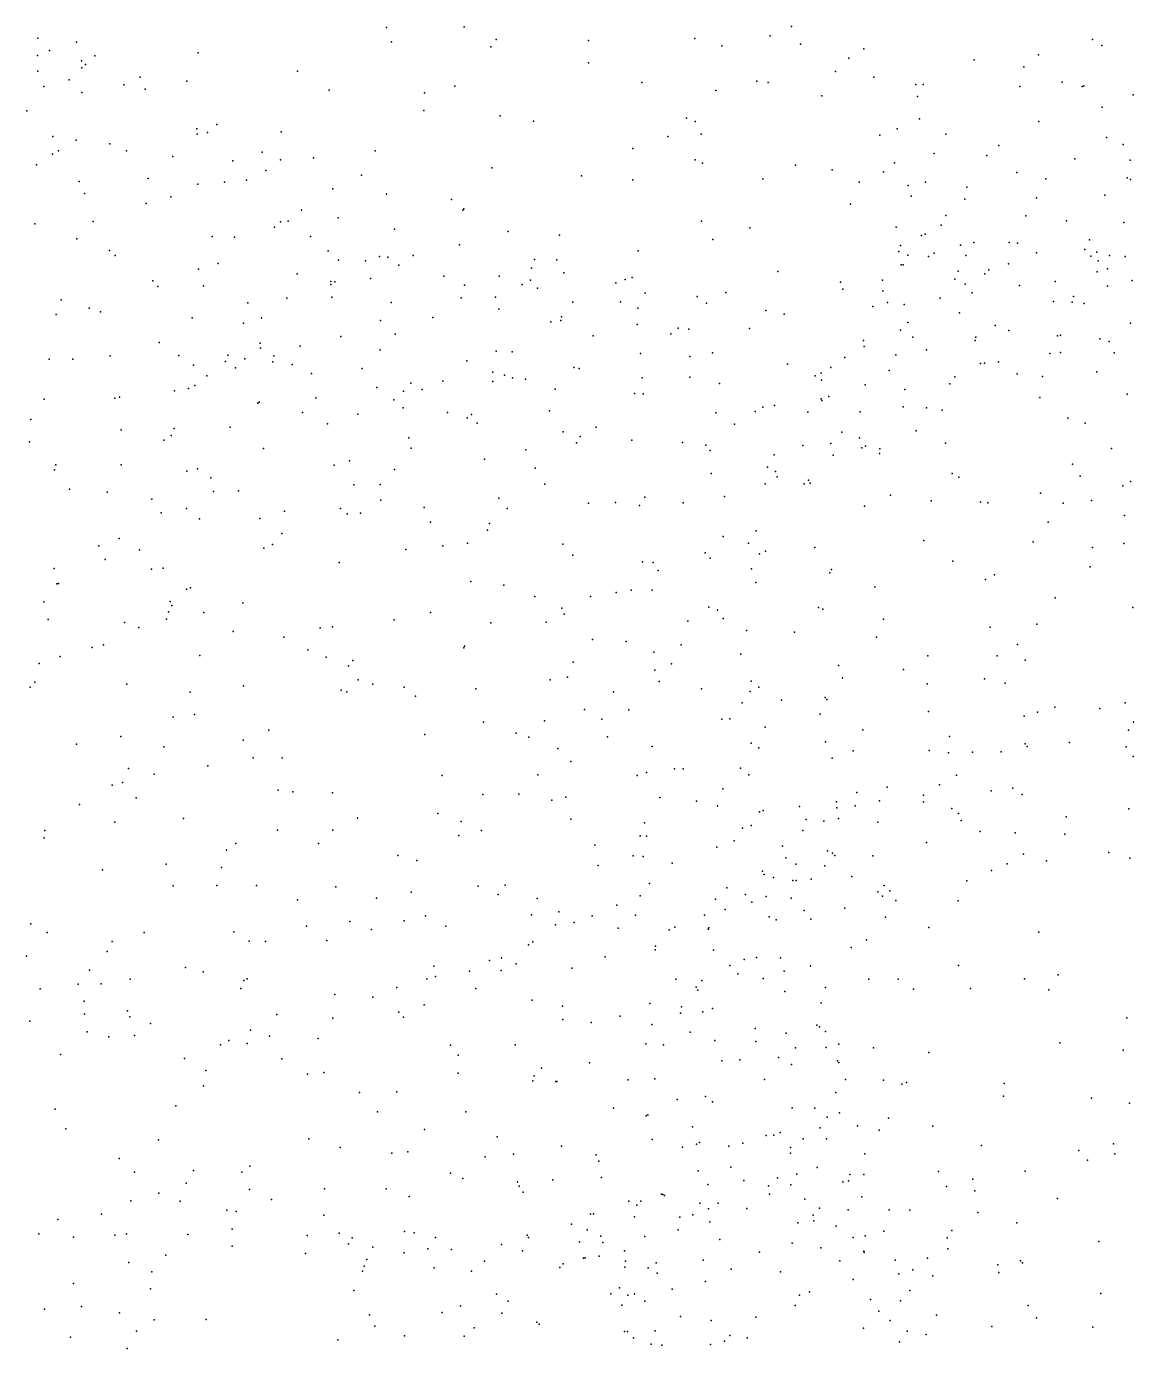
# Model space of a CAD drawing. Header units: metres. Extents: x -23.9 to 23.9, y -28.5 to 28.5.
# Drawn here: x 7.473 to 8.962, y 1.794 to 3.572 of the extents above; entities that cross this region are included whole.
import ezdxf

# ---------------------------------------------------------------- set-up
doc = ezdxf.new("R2010")
doc.units = ezdxf.units.M

msp = doc.modelspace()

# ---------------------------------------------------------------- linework, layer by layer
for p in [(7.9572, 3.5707, 22.8633), (8.0618, 3.5715, 21.0433), (8.4731, 3.5591, -0.2854), (8.5018, 3.5719, -7.8643), (7.4882, 3.5562, 19.6041), (7.5041, 3.5396, 19.6983), (7.5401, 3.5508, -21.3238), (7.9639, 3.551, -2.5128), (8.0976, 3.5444, 22.8426), (8.1046, 3.5545, 6.2126), (8.2289, 3.5532, 22.8357), (8.3718, 3.5557, 22.9326), (8.4084, 3.5458, 8.6477), (8.5139, 3.5482, 9.1936), (8.5994, 3.542, 6.1199), (8.9067, 3.5543, 21.6538), (8.9193, 3.5461, 11.2772), (7.4879, 3.5328, 22.6109), (7.5469, 3.5256, 19.4352), (7.5523, 3.5209, 22.2073), (7.5649, 3.5324, 19.5772), (7.7037, 3.5363, 21.1766), (8.2289, 3.5228, 21.0809), (8.5791, 3.5291, 21.1744), (8.7477, 3.5271, 23.1349), (8.8343, 3.5337, -18.0642), (7.4883, 3.5116, 19.32), (7.5473, 3.5161, 21.3467), (7.6259, 3.5039, 19.5157), (7.8375, 3.5117, 21.1135), (8.5609, 3.5111, -15.9667), (8.6128, 3.5039, 23.0796), (8.8143, 3.5176, 20.5959), (7.4962, 3.491, 21.4375), (7.5305, 3.5, -0.5198), (7.604, 3.4935, 19.7352), (7.6325, 3.4877, 19.4308), (7.6886, 3.4984, 22.7754), (7.8799, 3.4861, -18.9451), (8.049, 3.4917, 24.4071), (8.3007, 3.4966, 22.7969), (8.4, 3.4858, 22.8666), (8.4551, 3.4982, 22.9567), (8.4705, 3.4964, 21.2231), (8.6691, 3.4936, 21.4555), (8.6789, 3.4939, 16.1186), (8.8092, 3.4913, 21.6958), (8.8661, 3.4971, 21.8225), (8.8927, 3.4911, 21.9304), (8.8953, 3.4919, 20.5373), (7.5474, 3.4832, 19.8169), (8.0082, 3.4827, -22.8676), (8.5429, 3.4785, 23.0105), (8.6713, 3.4777, -21.9027), (8.9614, 3.4801, 22.0577), (7.4733, 3.4585, 19.2069), (8.0072, 3.459, 22.8121), (8.1101, 3.4516, 21.1044), (8.92, 3.4635, 23.0777), (7.7019, 3.4344, 21.2443), (7.7288, 3.4399, 22.8678), (8.1547, 3.4443, 22.8023), (8.3608, 3.4484, 22.7431), (8.3722, 3.4439, -18.1865), (8.6439, 3.434, 20.9707), (8.674, 3.4477, 23.0468), (8.8346, 3.4441, 3.7471), (7.5082, 3.4238, 22.8058), (7.5399, 3.4188, 14.421), (7.5849, 3.4142, 16.7849), (7.7024, 3.4269, 19.3881), (7.7165, 3.4291, 19.6907), (7.8154, 3.4302, 22.8781), (8.3357, 3.424, -0.8888), (8.3805, 3.427, 21.2081), (8.6206, 3.4256, 21.4747), (8.7094, 3.4272, 21.3888), (8.9257, 3.4225, 10.0085), (7.5078, 3.4001, 21.3219), (7.5161, 3.4044, 19.155), (7.6076, 3.4045, 19.2102), (7.6699, 3.3972, 19.8591), (7.79, 3.4029, 25.0373), (7.942, 3.4044, 21.1497), (8.2883, 3.4078, 22.69), (8.6938, 3.401, 20.8436), (8.7645, 3.3983, 9.4322), (8.7809, 3.4118, 23.0191), (8.9481, 3.4129, 21.9355), (7.4865, 3.3858, 20.0112), (7.7504, 3.391, 9.7544), (7.8144, 3.3927, 13.0988), (7.859, 3.3952, 21.1835), (8.0988, 3.3819, 21.1514), (8.3722, 3.3926, 13.4658), (8.3824, 3.3878, 22.6841), (8.5075, 3.3853, 22.8123), (8.5564, 3.379, -2.4068), (8.6406, 3.3883, 21.2444), (8.8828, 3.3937, 20.5628), (8.9576, 3.392, 22.974), (7.5439, 3.3633, 23.1183), (7.6368, 3.3674, 18.0592), (7.7395, 3.3626, 19.3006), (7.7691, 3.365, 21.2487), (7.7948, 3.3781, 19.5211), (7.9236, 3.3719, 22.9279), (8.2194, 3.371, 21.1768), (8.2883, 3.3658, 0.2211), (8.4633, 3.367, 14.651), (8.5928, 3.3623, 10.7213), (8.6258, 3.3765, 22.9168), (8.6822, 3.3623, 16.9269), (8.8048, 3.3755, 20.6586), (8.8441, 3.367, 22.9618), (8.9532, 3.3681, 21.6388), (8.9579, 3.3661, -23.5101), (7.551, 3.3474, 21.3844), (7.7033, 3.3598, 22.9569), (7.885, 3.3533, 3.6579), (7.9572, 3.3461, 24.7334), (8.6588, 3.3581, 21.1225), (8.663, 3.3436, 21.4445), (8.7376, 3.3556, 20.7818), (8.9232, 3.3449, 22.9123), (7.634, 3.3337, 21.3822), (7.6671, 3.3429, 19.9367), (8.0445, 3.3391, 22.9022), (8.061, 3.3267, 14.8747), (8.5813, 3.3328, 22.7641), (8.735, 3.3395, 21.3564), (8.8313, 3.3414, 21.5149), (7.5627, 3.3095, 19.0777), (7.8145, 3.309, -21.97), (7.8249, 3.3099, 22.9949), (7.8428, 3.3246, 19.5892), (7.8923, 3.3147, 21.2372), (8.06, 3.3247, 5.7243), (8.3808, 3.3099, 21.2818), (8.7094, 3.3174, 22.8278), (8.8171, 3.3171, 22.8627), (8.8716, 3.3105, 20.4955), (8.949, 3.308, 21.7294), (7.4842, 3.3066, 22.9292), (7.8064, 3.3019, 19.8592), (7.968, 3.2991, 4.9367), (8.1208, 3.2961, 22.8789), (8.19, 3.291, 17.4984), (8.4461, 3.3009, 22.6579), (8.6426, 3.3019, 1.8869), (8.6767, 3.2906, 22.7491), (8.6815, 3.2925, 20.8087), (8.7032, 3.3046, 10.2408), (7.5406, 3.2862, 20.0717), (7.7225, 3.2893, 21.2941), (7.7529, 3.2885, 19.2176), (7.855, 3.2894, 19.4489), (8.0554, 3.2783, 20.0545), (8.3961, 3.2853, -6.1179), (8.6484, 3.2774, 21.0136), (8.7294, 3.2779, 21.2372), (8.7471, 3.2814, 20.6073), (8.7948, 3.2814, 20.5257), (8.8058, 3.2806, 19.7186), (8.9028, 3.285, 22.7355), (7.5848, 3.2705, 21.3424), (7.5923, 3.2638, 23.006), (7.8787, 3.2702, 19.9042), (7.8925, 3.2574, 19.5537), (7.929, 3.2565, 23.0136), (7.9477, 3.2626, 20.0857), (7.9592, 3.2614, 21.2897), (7.9931, 3.2637, 19.9156), (8.1563, 3.2585, 19.882), (8.1862, 3.2579, 10.1877), (8.2955, 3.2703, 22.7051), (8.6462, 3.2692, 2.7734), (8.6585, 3.2643, 20.8966), (8.6861, 3.2627, -1.8468), (8.6939, 3.2671, 20.6964), (8.7364, 3.2639, 19.7982), (8.8315, 3.2676, 19.8559), (8.8964, 3.2718, 19.753), (8.9047, 3.2628, 20.3994), (8.9127, 3.2681, 19.6566), (8.9142, 3.2565, 22.394), (8.9295, 3.2638, -9.3329), (8.9507, 3.2625, 21.5903), (7.7044, 3.2454, 19.126), (7.7309, 3.2529, 23.0388), (7.8372, 3.2392, 20.0369), (7.9737, 3.2507, 20.1853), (8.152, 3.247, 21.2776), (8.1956, 3.2403, 22.8598), (8.4835, 3.2424, 5.5842), (8.6494, 3.2511, 21.4011), (8.6523, 3.2514, 19.7717), (8.726, 3.2426, 19.9011), (8.762, 3.2393, 19.505), (8.7672, 3.2447, 21.441), (8.794, 3.2526, 21.3477), (8.9132, 3.242, -5.4348), (8.927, 3.2457, 19.5335), (7.643, 3.2299, 21.2947), (7.6497, 3.2222, 20.0998), (7.711, 3.223, 21.3483), (7.8822, 3.2247, 19.3794), (7.8823, 3.2287, 3.0457), (7.8879, 3.2286, 19.7459), (7.9356, 3.2327, 15.248), (8.0342, 3.2361, 20.2468), (8.0622, 3.2241, 19.7462), (8.1087, 3.2359, 15.573), (8.1396, 3.2246, 22.9259), (8.1509, 3.2307, 20.2461), (8.1604, 3.2198, 19.763), (8.2658, 3.227, 20.1874), (8.278, 3.2314, 19.8881), (8.2875, 3.2343, 20.0957), (8.5678, 3.228, 19.71), (8.5708, 3.2187, 19.8052), (8.6245, 3.2306, 22.6417), (8.7217, 3.2318, 21.1576), (8.7356, 3.2251, 22.6143), (8.8088, 3.2234, 22.5591), (8.8567, 3.2289, 19.9648), (8.9268, 3.2227, -6.0839), (8.96, 3.2302, 19.9266), (7.5194, 3.204, 20.1387), (7.8232, 3.2065, 19.2277), (7.8838, 3.2079, 20.2544), (8.0575, 3.2071, 22.9956), (8.104, 3.2079, 20.3244), (8.2079, 3.2009, 21.3263), (8.2717, 3.2015, -24.0443), (8.3049, 3.2131, 8.8687), (8.375, 3.2089, 20.0457), (8.4136, 3.214, 22.6772), (8.6248, 3.2162, 19.9064), (8.7018, 3.2064, 21.0778), (8.7448, 3.2135, 19.989), (8.8543, 3.2021, 19.395), (8.8794, 3.2012, 20.3309), (8.8814, 3.2088, 22.46), (7.513, 3.1845, 18.9715), (7.5573, 3.1932, 21.2745), (7.5727, 3.188, 23.0484), (7.7707, 3.2002, 23.439), (7.9636, 3.2007, 19.7136), (8.1081, 3.1916, 21.3511), (8.2951, 3.1932, 19.7844), (8.3876, 3.1996, 19.9624), (8.4674, 3.1898, -13.1194), (8.4921, 3.1851, 19.8423), (8.6115, 3.1953, 20.7688), (8.6311, 3.2004, 19.4702), (8.6536, 3.198, 20.9775), (8.7279, 3.1869, 21.3628), (8.8956, 3.1992, 5.8336), (7.6956, 3.1798, 19.0711), (7.7647, 3.173, 23.0875), (7.7892, 3.1799, 20.2323), (7.949, 3.1765, 23.0555), (8.0194, 3.1805, 21.3534), (8.1782, 3.1747, 14.2216), (8.1918, 3.1766, 20.3545), (8.1926, 3.1814, 19.6887), (8.2942, 3.1712, 20.3065), (8.3497, 3.166, 13.9245), (8.4454, 3.1655, 20.094), (8.6585, 3.1738, 9.8192), (8.776, 3.1695, 20.0749), (8.9581, 3.1728, 20.2653), (7.8957, 3.155, 21.3112), (7.9687, 3.1581, 20.3861), (8.2352, 3.1556, 22.8823), (8.3395, 3.1583, 22.7426), (8.364, 3.1649, 20.252), (8.5986, 3.1493, 20.9213), (8.6487, 3.1636, 19.3811), (8.6651, 3.1542, 20.0691), (8.7491, 3.1495, 22.5617), (8.7499, 3.1538, 21.2668), (8.7941, 3.163, 20.3559), (8.8596, 3.1557, 5.1503), (8.8637, 3.1568, 20.0969), (8.9168, 3.1516, 22.4007), (8.9292, 3.1483, 19.3317), (7.6515, 3.147, 21.2819), (7.744, 3.1297, 20.3009), (7.7873, 3.1459, 21.2823), (7.7878, 3.1392, -16.7825), (7.8412, 3.1419, 20.3545), (7.9486, 3.1371, 19.4174), (8.1049, 3.135, 20.4321), (8.126, 3.1344, 13.32), (8.2986, 3.1318, 9.6984), (8.3955, 3.1328, 19.6595), (8.5998, 3.1413, 20.6139), (8.6423, 3.1302, 21.0618), (8.6834, 3.1371, 20.4406), (8.8495, 3.132, 20.2385), (8.8639, 3.1335, 21.3437), (8.936, 3.133, -17.5207), (7.5033, 3.1242, 13.2657), (7.5352, 3.1246, 20.2087), (7.5853, 3.1288, 21.1763), (7.6777, 3.1295, 20.2053), (7.6977, 3.1165, 23.0999), (7.7405, 3.1211, 21.166), (7.754, 3.1129, -18.2147), (7.7665, 3.1249, 5.9391), (7.8042, 3.121, 19.1464), (7.8056, 3.1287, 5.5506), (7.8304, 3.1174, 21.1766), (8.0651, 3.1222, 19.5749), (8.2093, 3.1131, 19.5946), (8.3653, 3.1281, 20.3331), (8.4964, 3.1175, 21.3234), (8.5547, 3.1134, 20.084), (8.5735, 3.1266, 20.6998), (8.7562, 3.1187, 15.7533), (8.7615, 3.1188, 20.2212), (8.7802, 3.1209, 0.963), (7.7154, 3.1021, 17.0363), (7.8562, 3.1049, -13.0978), (7.9244, 3.1118, 21.2325), (8.0331, 3.0948, 21.2598), (8.1001, 3.0942, 23.018), (8.1004, 3.107, 23.8413), (8.1158, 3.103, 21.3015), (8.1266, 3.0994, -15.6977), (8.1442, 3.0976, 9.2213), (8.2164, 3.1118, 21.3197), (8.3011, 3.0994, 21.3125), (8.365, 3.1, -14.3868), (8.5338, 3.102, 3.7722), (8.5418, 3.1057, 22.663), (8.5423, 3.0963, 20.7888), (8.6331, 3.109, 21.3341), (8.7214, 3.1008, 19.2656), (8.8053, 3.1046, -1.2106), (8.8395, 3.101, 19.2488), (8.9127, 3.1074, 21.5529), (7.6721, 3.0817, 20.2931), (7.691, 3.0848, 19.0267), (7.6994, 3.0889, 21.0316), (7.9443, 3.0862, 21.0815), (7.9802, 3.0814, -2.7369), (7.99, 3.0919, 23.0719), (8.0051, 3.0838, 19.4499), (8.184, 3.084, 20.4844), (8.2907, 3.0781, 22.8528), (8.3026, 3.0776, 20.4399), (8.405, 3.0917, 19.5157), (8.6012, 3.0898, 19.3047), (8.6544, 3.0838, 21.1338), (8.7147, 3.0912, 21.2006), (8.9536, 3.0775, 19.2421), (7.4969, 3.0706, 23.0651), (7.592, 3.0721, 18.9578), (7.5981, 3.0732, 20.2338), (7.7843, 3.065, 20.427), (7.7859, 3.0664, 7.4086), (7.8623, 3.0725, 20.4636), (7.9669, 3.0695, 20.5011), (7.9798, 3.0588, -6.1561), (8.4632, 3.06, 22.7019), (8.4791, 3.062, 20.3054), (8.542, 3.0709, -22.6488), (8.5428, 3.0686, 20.6333), (8.5522, 3.0743, 20.2015), (8.6522, 3.0604, 19.2402), (8.6836, 3.0588, 20.2474), (8.836, 3.0728, 22.5093), (7.4789, 3.0433, 21.0657), (7.8444, 3.0526, 20.9349), (7.9187, 3.0504, 19.2741), (8.0392, 3.0525, 21.082), (8.0657, 3.0456, 20.5395), (8.0717, 3.0498, 19.5011), (8.1763, 3.0548, 19.5214), (8.4, 3.0522, 21.3051), (8.4531, 3.0541, 19.3737), (8.5238, 3.0532, 20.8662), (8.5945, 3.0535, 20.4773), (8.7045, 3.0559, 20.3383), (8.8734, 3.045, 21.487), (7.6005, 3.0293, 20.9189), (7.6716, 3.0313, 23.1236), (7.7467, 3.0331, 20.89), (7.8779, 3.0375, 23.1204), (8.0792, 3.0381, -24.5155), (8.1946, 3.0266, 3.9093), (8.2394, 3.0329, 3.5461), (8.4253, 3.0369, 20.3992), (8.5696, 3.0262, 21.0544), (8.6696, 3.0282, 3.2496), (8.8968, 3.0381, 22.4504), (7.4769, 3.0133, 18.9026), (7.6575, 3.0153, 18.9825), (7.6676, 3.0217, 20.3696), (7.9874, 3.0188, 20.9449), (8.2129, 3.0117, -0.1454), (8.2175, 3.0203, 22.9597), (8.2873, 3.0156, 20.5099), (8.3555, 3.0121, 19.4316), (8.3866, 3.0087, 22.75), (8.5171, 3.0081, 20.9412), (8.555, 3.0111, 14.4676), (8.5933, 3.0188, 22.649), (8.5963, 3.0052, 21.3215), (8.6014, 3.0076, 20.3162), (8.7089, 3.0116, 19.1855), (7.7916, 3.0044, 23.134), (7.9073, 2.9876, 20.851), (7.9903, 3.0049, 20.5572), (8.0888, 2.9899, 23.054), (8.1448, 3.0026, 21.1777), (8.3924, 3.0015, -16.1908), (8.4788, 2.9957, 19.2861), (8.5579, 2.9951, 19.23), (8.6203, 2.9977, -2.7218), (8.6209, 3.0036, 20.407), (8.9322, 3.0044, -12.6905), (7.5107, 2.9755, 23.0876), (7.5123, 2.9824, 20.9035), (7.6001, 2.9825, 20.3372), (7.6887, 2.9738, 17.3624), (7.7028, 2.9771, 20.4494), (7.8866, 2.9819, 20.5504), (7.9679, 2.9762, 14.7566), (8.1573, 2.9776, 21.0774), (8.3938, 2.9704, 20.5237), (8.4696, 2.9792, 21.317), (8.4806, 2.9731, 20.7054), (8.7178, 2.9706, 10.795), (8.8799, 2.9832, 19.1555), (7.7207, 2.9648, 20.7973), (7.9134, 2.9552, 23.1257), (7.9485, 2.956, 19.2807), (8.1701, 2.9562, 23.0023), (8.4665, 2.9567, 20.6101), (8.4825, 2.966, 20.7947), (8.519, 2.9569, 8.6297), (8.5247, 2.9616, 22.6665), (8.5272, 2.9575, 21.0195), (8.7268, 2.9658, 21.3663), (8.89, 2.9671, 21.549), (8.9477, 2.9541, 22.36), (8.9578, 2.9598, 21.6475), (7.531, 2.9496, 20.2764), (7.5815, 2.9457, -10.8312), (7.6415, 2.936, -15.0103), (7.7246, 2.9463, 19.0192), (7.7583, 2.9474, 20.5186), (7.9495, 2.9347, 20.6003), (8.1081, 2.9375, 20.9129), (8.3047, 2.9386, 22.8747), (8.4117, 2.9397, 19.2972), (8.6349, 2.9416, 21.2737), (8.8369, 2.9442, 22.4975), (8.9056, 2.9341, 18.8135), (7.6541, 2.9176, 18.9659), (7.6884, 2.9237, 23.1377), (7.82, 2.9199, 20.7444), (7.8953, 2.9237, -9.8752), (7.9044, 2.9165, 19.2168), (7.9224, 2.9174, 20.7131), (8.0077, 2.9247, 20.694), (8.1194, 2.9235, 19.4185), (8.2287, 2.9305, 21.1027), (8.265, 2.9317, 19.4176), (8.2977, 2.9274, 21.2759), (8.356, 2.931, 22.8027), (8.6002, 2.9265, 22.6357), (8.6898, 2.9337, 22.6011), (8.7563, 2.9322, 19.1231), (8.7659, 2.9311, 22.5476), (8.8675, 2.9307, 21.3906), (7.7057, 2.9095, -15.929), (7.7867, 2.9102, 19.0643), (8.0165, 2.9052, 19.3426), (8.0959, 2.9035, 20.6552), (8.847, 2.9052, 19.0978), (8.9499, 2.9143, 19.1176), (7.5974, 2.8833, 20.4297), (7.8165, 2.8901, 9.2978), (8.0932, 2.8946, 20.8394), (8.41, 2.886, 22.7435), (8.4545, 2.8933, -18.2273), (7.5702, 2.8734, 18.9237), (7.6248, 2.8681, 14.0126), (7.7924, 2.8703, 23.144), (7.804, 2.8751, 20.6726), (7.9834, 2.8686, 13.942), (8.0328, 2.8732, -16.47), (8.0662, 2.8769, 0.131), (8.1942, 2.8758, 22.9924), (8.3859, 2.8637, 21.3058), (8.4441, 2.8767, 20.6978), (8.4668, 2.8661, 21.3328), (8.5335, 2.8712, 5.1112), (8.6799, 2.8804, 19.1019), (8.8268, 2.8787, 5.6411), (8.9069, 2.8713, 21.6024), (8.9489, 2.8765, 21.4686), (7.5788, 2.8549, 20.7227), (7.8934, 2.8508, 23.1304), (8.2078, 2.8607, 20.6508), (8.3017, 2.852, 21.1476), (8.3158, 2.8507, 19.3116), (8.3926, 2.8569, 19.2502), (8.459, 2.8627, 20.844), (8.719, 2.8527, 21.3643), (7.5101, 2.8428, -1.7098), (7.6412, 2.8421, 20.5014), (7.657, 2.8431, 23.1322), (8.3228, 2.8401, 21.2357), (8.4481, 2.8423, 20.9705), (8.5534, 2.837, 21.3006), (8.5557, 2.8416, 19.1356), (8.7628, 2.8282, 19.0733), (8.775, 2.8342, 22.5116), (8.9038, 2.845, 19.0803), (7.5137, 2.8224, -2.3936), (7.5162, 2.8227, 20.3549), (7.6882, 2.8152, 8.8659), (7.6934, 2.8169, -11.311), (8.0707, 2.8253, 18.3573), (8.1151, 2.8203, 20.7861), (8.2661, 2.8105, 20.9531), (8.2861, 2.8139, 20.633), (8.3143, 2.8139, 22.8541), (8.4538, 2.8239, 21.0543), (8.6139, 2.818, 21.2238), (7.4965, 2.7982, -13.4089), (7.666, 2.7983, -6.7425), (7.6686, 2.7931, 5.7976), (7.7639, 2.7967, 20.6407), (8.1569, 2.805, -10.5067), (8.2315, 2.8054, 22.9526), (8.8567, 2.8032, 21.5737), (7.5019, 2.7744, 0.0526), (7.6613, 2.7745, 20.6432), (7.664, 2.7844, -12.0393), (7.7116, 2.7835, 6.3847), (8.0162, 2.7835, 19.3281), (8.1932, 2.7897, 20.73), (8.196, 2.7813, 19.3642), (8.3906, 2.7908, 20.6188), (8.4025, 2.787, 22.7334), (8.4101, 2.7756, 20.7009), (8.5381, 2.7906, 22.6175), (8.544, 2.788, -1.6277), (8.6256, 2.7746, 22.5769), (8.9609, 2.7904, 22.4313), (7.6046, 2.7703, 20.555), (7.6239, 2.7634, 23.1193), (7.7509, 2.7582, 23.1332), (7.8681, 2.7631, 23.1233), (7.8846, 2.7646, 15.3665), (7.9673, 2.7738, 23.1009), (8.0975, 2.7699, 19.3519), (8.1719, 2.7707, 2.7907), (8.3626, 2.772, 19.2375), (8.4414, 2.7593, 20.929), (8.506, 2.7574, 19.127), (8.7691, 2.7641, -5.8173), (8.8317, 2.7678, 19.0448), (7.5765, 2.7404, 20.6436), (7.8192, 2.7503, 3.1057), (8.0621, 2.7386, 23.0625), (8.2344, 2.7472, 14.5338), (8.2796, 2.7445, 15.7756), (8.3533, 2.7402, 21.0417), (8.6164, 2.7506, 21.3466), (8.806, 2.7407, 21.5487), (7.5184, 2.7247, 18.9266), (7.5615, 2.7367, 20.4877), (7.7063, 2.7258, 19.0268), (7.8514, 2.7336, 19.1715), (7.8761, 2.7236, -5.8165), (8.0614, 2.7361, 4.265), (8.3166, 2.7302, 4.0254), (8.4339, 2.7277, -0.729), (8.6852, 2.7254, 0.2679), (8.7787, 2.7254, 13.2891), (7.4898, 2.7149, 20.6615), (7.9062, 2.712, 7.5484), (7.9117, 2.719, 18.0143), (8.2082, 2.7168, 20.7715), (8.3179, 2.706, 20.6813), (8.3406, 2.7147, 22.7862), (8.5651, 2.7126, 22.5683), (8.6525, 2.7071, 21.4658), (8.8162, 2.7194, 22.4552), (7.484, 2.69, 23.0503), (7.6079, 2.6874, 18.9746), (7.9191, 2.6933, 18.7128), (7.9389, 2.6873, 23.0882), (8.1775, 2.6931, -11.2468), (8.2005, 2.6967, 8.6735), (8.3239, 2.6909, 20.925), (8.4476, 2.6915, 21.1794), (8.5703, 2.6959, 21.4397), (8.6843, 2.6876, 21.3061), (8.7614, 2.6943, 21.4337), (8.7895, 2.6888, 19.0336), (7.4778, 2.6834, 20.4483), (7.6932, 2.6767, 23.1023), (7.7649, 2.685, 19.0869), (7.8963, 2.6791, 19.2661), (7.9039, 2.6769, 24.457), (7.981, 2.6834, -9.4653), (7.9961, 2.6713, 23.6118), (8.0772, 2.6808, -1.4689), (8.2623, 2.6769, -2.6006), (8.381, 2.6809, 19.1987), (8.4465, 2.6774, 13.88), (8.4579, 2.6833, 18.4626), (8.547, 2.6695, 1.7763), (8.2234, 2.6533, 22.9123), (8.2831, 2.6528, 20.8444), (8.4357, 2.6623, 0.5102), (8.4885, 2.6656, 22.5765), (8.5495, 2.6668, 21.1326), (8.6864, 2.6506, 22.4831), (8.8329, 2.6496, 22.9874), (8.8563, 2.6562, 23.104), (8.9165, 2.6546, 23.1778), (8.9505, 2.6622, 22.9815), (7.6701, 2.6431, 4.4525), (7.6989, 2.6465, 23.381), (8.0877, 2.6362, 19.3288), (8.1699, 2.638, -0.9876), (8.2468, 2.6403, 19.3152), (8.408, 2.6402, 22.618), (8.4192, 2.6408, 20.8902), (8.5406, 2.6468, 19.0897), (8.8147, 2.6442, 8.3771), (8.962, 2.6363, 22.8554), (7.5997, 2.6168, 8.4942), (7.7991, 2.6256, 23.0884), (8.0086, 2.6198, 23.0358), (8.1317, 2.6215, 4.9365), (8.1487, 2.6161, 22.9516), (8.2545, 2.6166, 20.7739), (8.4663, 2.6294, 19.1316), (8.5978, 2.6259, 15.777), (8.7146, 2.6171, 23.0578), (8.9551, 2.6254, 22.567), (7.5403, 2.6068, 23.0393), (7.6575, 2.6028, 19.0439), (7.7643, 2.6121, -24.6576), (8.1877, 2.6007, 4.5599), (8.3146, 2.6035, 22.7584), (8.4478, 2.608, 21.3039), (8.4582, 2.6018, 21.4098), (8.5477, 2.6095, 22.5032), (8.5847, 2.5977, 19.0772), (8.6871, 2.5982, 23.1441), (8.8163, 2.6069, 22.8295), (8.8191, 2.6033, 21.3819), (8.8759, 2.6089, 23.3188), (8.952, 2.6032, 23.3606), (7.7777, 2.5882, 7.9918), (7.8169, 2.5884, 19.2092), (8.2053, 2.5833, 12.9752), (8.5565, 2.5877, 21.5111), (8.7133, 2.5949, 22.8989), (8.7455, 2.5958, 23.2562), (8.784, 2.5961, 0.7024), (8.9614, 2.59, -23.8917), (7.61, 2.5737, 18.6142), (7.6445, 2.5664, 23.0505), (7.7171, 2.5773, 19.1018), (8.0322, 2.5646, 19.3246), (8.1606, 2.5653, 1.7564), (8.2944, 2.5644, -24.3757), (8.307, 2.5683, 20.7251), (8.3444, 2.5732, 19.2213), (8.356, 2.5734, 22.6169), (8.4335, 2.5744, 20.7432), (8.4447, 2.5652, 22.5268), (8.7239, 2.565, 21.3239), (7.5883, 2.5515, 19.0333), (7.6023, 2.5552, -21.9128), (7.8116, 2.5447, 23.0456), (8.4095, 2.5464, 20.6608), (8.6304, 2.5489, 22.8998), (8.7011, 2.5517, 23.3226), (8.7707, 2.5438, -17.0346), (8.7997, 2.5473, 2.0267), (7.5442, 2.5256, 18.1424), (7.6206, 2.5346, -17.4334), (7.8313, 2.5425, 13.562), (7.8845, 2.5411, -6.2947), (8.0869, 2.5387, 15.5412), (8.1353, 2.5392, 19.3325), (8.1794, 2.5311, 22.8628), (8.1982, 2.5353, -14.5348), (8.3247, 2.5348, 20.8547), (8.3742, 2.53, 22.4716), (8.5626, 2.5291, 8.1266), (8.5899, 2.5417, 23.0253), (8.6201, 2.5304, 21.2516), (8.6794, 2.5292, 22.7694), (8.6795, 2.5381, 22.4534), (8.812, 2.5387, 22.6905), (8.0264, 2.5135, 8.2944), (8.4025, 2.5238, -10.785), (8.4587, 2.5156, 21.5113), (8.4636, 2.5174, 19.1376), (8.5127, 2.5226, 22.4254), (8.563, 2.5211, 21.1834), (8.5876, 2.5235, 18.1279), (8.7176, 2.5199, 19.038), (8.7264, 2.5134, 23.4107), (8.8714, 2.5089, 19.0314), (8.9557, 2.5196, 23.4884), (7.4976, 2.4903, 19.0385), (7.592, 2.5017, 22.9924), (7.6841, 2.5068, 19.1382), (7.8104, 2.4908, 19.3001), (7.885, 2.4907, 3.4023), (7.9184, 2.5071, 23.0032), (8.0575, 2.5026, 17.7629), (8.085, 2.4904, 22.9148), (8.2052, 2.5056, 0.8468), (8.304, 2.5006, 22.6194), (8.4359, 2.4936, 21.3957), (8.4475, 2.4971, 20.8166), (8.5173, 2.4904, 23.0366), (8.5218, 2.5054, 21.5953), (8.5453, 2.503, 19.0912), (8.5653, 2.5068, 23.2171), (8.618, 2.5018, 21.6043), (8.7301, 2.5039, 22.6916), (7.4969, 2.4805, 22.936), (7.7545, 2.4732, 0.2908), (7.8659, 2.4732, -1.0666), (8.0547, 2.4839, 0.5029), (8.2985, 2.4835, 1.3443), (8.3069, 2.4827, 3.2597), (8.4249, 2.4765, 22.378), (8.6834, 2.4744, 21.3412), (8.7555, 2.4892, 22.5637), (8.8029, 2.4874, 4.1998), (8.8697, 2.4857, 23.5189), (7.7421, 2.4639, 22.9931), (7.9724, 2.457, 24.1335), (8.2375, 2.4706, 22.7233), (8.2891, 2.4566, 22.5349), (8.3025, 2.4556, 20.7438), (8.4015, 2.4681, 19.1883), (8.4898, 2.4695, 21.2288), (8.5504, 2.4633, 23.294), (8.5571, 2.4598, 22.8135), (8.5603, 2.4567, 22.3359), (8.6113, 2.4566, 23.393), (8.8141, 2.4588, 12.8758), (8.9286, 2.4611, 7.8754), (7.5752, 2.4377, 19.1134), (7.6608, 2.4454, 22.9683), (7.7354, 2.4406, 2.2244), (7.9981, 2.4499, 19.344), (8.2418, 2.4435, 19.3313), (8.3412, 2.4464, 22.3907), (8.4941, 2.4536, 22.9443), (8.5078, 2.445, 4.404), (8.5468, 2.443, -14.8725), (8.7709, 2.4366, 23.5361), (8.7919, 2.4455, 19.038), (8.8449, 2.4497, -9.4659), (8.9569, 2.4534, 19.0475), (8.3111, 2.4191, 19.2791), (8.4629, 2.4357, 21.6297), (8.4653, 2.4312, 21.3298), (8.4775, 2.4274, 20.7559), (8.5037, 2.4233, 20.6734), (8.5084, 2.4234, 19.1232), (8.5283, 2.4249, 2.9564), (8.5831, 2.4284, 7.7015), (8.7377, 2.4228, 5.357), (7.6704, 2.4159, 19.2116), (7.7288, 2.4163, 19.2787), (7.7825, 2.4167, 19.3481), (7.8889, 2.4147, -13.7185), (7.9902, 2.4077, 13.9719), (8.0804, 2.4154, 22.0111), (8.1075, 2.4043, 19.3532), (8.117, 2.417, 22.8041), (8.2983, 2.4025, 22.2441), (8.4148, 2.4135, 2.4368), (8.4399, 2.4046, 23.082), (8.4679, 2.4018, 23.2405), (8.618, 2.408, 22.6694), (8.6242, 2.4023, 23.468), (8.6266, 2.4167, 21.5293), (8.6343, 2.4093, 22.512), (7.8377, 2.3972, -2.0902), (7.9437, 2.3995, 22.9039), (8.1599, 2.3991, 22.7227), (8.2669, 2.3902, 22.3696), (8.3997, 2.3982, 21.5275), (8.4127, 2.3843, 22.3106), (8.4487, 2.394, 21.4058), (8.5015, 2.3995, 23.3202), (8.5736, 2.386, 21.3024), (8.6421, 2.3962, 19.0788), (8.7261, 2.3959, 19.0606), (7.9077, 2.3679, 21.9946), (7.9808, 2.3689, 22.0511), (8.0095, 2.3757, 21.9633), (8.1521, 2.3769, 21.9809), (8.1892, 2.3809, 22.2355), (8.2094, 2.3669, 22.4878), (8.2338, 2.3758, 22.0984), (8.2922, 2.3767, 21.8286), (8.3851, 2.3766, 20.8457), (8.4721, 2.3745, 20.6051), (8.4811, 2.3701, 22.8017), (8.5191, 2.3827, 21.6778), (8.5278, 2.3713, 23.4026), (8.6283, 2.3737, 21.4258), (7.4786, 2.3648, -16.3504), (7.5007, 2.3535, 3.3159), (7.6314, 2.3533, 17.8594), (7.7518, 2.3541, 22.8857), (7.8498, 2.3619, 23.7842), (7.9369, 2.3572, 19.3822), (8.0369, 2.3617, 22.7962), (8.1847, 2.3635, 22.5824), (8.269, 2.3591, 14.7976), (8.3375, 2.357, 22.0364), (8.3451, 2.3606, 5.236), (8.3898, 2.3578, 22.1759), (8.3909, 2.3595, 19.2339), (8.6865, 2.3598, -0.0168), (8.8348, 2.3539, 23.6211), (7.5882, 2.3413, 22.8244), (7.7724, 2.3417, 7.266), (7.7945, 2.3411, 13.1603), (7.8771, 2.3425, 22.848), (8.1484, 2.3369, 22.3339), (8.1542, 2.3409, 21.8741), (8.3185, 2.3298, 20.6847), (8.3192, 2.3349, 21.6743), (8.5821, 2.3329, 22.5552), (8.6029, 2.3433, 22.4296), (7.4729, 2.3216, 22.7081), (7.5813, 2.3277, 24.3703), (8.0958, 2.3155, -12.2921), (8.1117, 2.3193, 22.6142), (8.2515, 2.3206, 21.7402), (8.3969, 2.3294, 22.9787), (8.4383, 2.3168, 23.3137), (8.455, 2.3195, 21.6796), (8.4872, 2.3194, 21.3535), (7.5575, 2.3027, 22.7464), (7.6869, 2.3062, 19.3715), (7.7105, 2.3003, 6.7685), (8.021, 2.3081, 22.7085), (8.0232, 2.2943, -11.7428), (8.0688, 2.3015, 19.3863), (8.1114, 2.3021, 22.512), (8.1316, 2.3113, 22.4293), (8.2063, 2.3055, -9.312), (8.4191, 2.3088, 21.9384), (8.4296, 2.2975, 20.6674), (8.4921, 2.3014, 12.8088), (8.5273, 2.3084, 20.4599), (8.7267, 2.3087, 23.61), (8.8606, 2.2964, -18.4497), (7.4912, 2.2774, 22.1463), (7.5424, 2.2837, 22.2226), (7.5732, 2.2842, -5.9779), (7.6123, 2.2903, 19.2552), (7.7612, 2.2778, 22.7766), (7.7652, 2.2888, 19.4691), (7.7698, 2.2908, 21.9991), (7.9709, 2.2793, 19.4068), (8.0114, 2.291, 22.2314), (8.0773, 2.2781, 12.8612), (8.3462, 2.2903, 21.5765), (8.3737, 2.2797, 20.7778), (8.3812, 2.2887, 20.568), (8.464, 2.2915, 21.7879), (8.5478, 2.2795, 22.3623), (8.6058, 2.2907, 21.5494), (8.6454, 2.2906, 23.5789), (8.6661, 2.2772, 20.3232), (8.7425, 2.2778, 19.102), (8.8154, 2.291, -3.0495), (8.8479, 2.2762, 19.0946), (7.5507, 2.2608, 22.629), (7.8875, 2.27, 22.1397), (7.9387, 2.2664, 22.6827), (8.1531, 2.2623, 19.4162), (8.3759, 2.2756, 23.2258), (8.493, 2.2739, 23.4497), (8.5418, 2.2589, 23.5187), (7.5511, 2.2434, 22.31), (7.6088, 2.2479, -9.6728), (7.8096, 2.2431, 4.776), (7.974, 2.246, 22.3486), (8.0077, 2.2562, 22.5444), (8.194, 2.2541, 21.7428), (8.2715, 2.2408, 21.6569), (8.3113, 2.258, -22.9383), (8.3527, 2.2448, 23.149), (8.3541, 2.2531, 22.989), (8.3828, 2.2464, -11.192), (8.3955, 2.2509, 19.2986), (7.4774, 2.2339, 19.072), (7.6121, 2.2398, 22.9057), (7.6398, 2.2309, 22.6153), (7.8852, 2.2379, 19.4557), (7.9799, 2.2396, 21.9278), (8.1942, 2.2364, 20.6752), (8.2324, 2.2324, 20.5844), (8.314, 2.2294, 19.3904), (8.4531, 2.2241, 22.7004), (8.5362, 2.2285, 19.2042), (8.5394, 2.2265, 22.5938), (8.9531, 2.2386, 23.7007), (7.5545, 2.2198, 19.165), (7.5837, 2.2128, -8.1706), (7.6183, 2.2146, 22.3817), (7.7452, 2.2079, 22.5379), (7.7743, 2.222, 22.6269), (7.7999, 2.2138, 22.2964), (7.8652, 2.2106, 22.4292), (8.3658, 2.2192, 21.4878), (8.3989, 2.2081, 22.7757), (8.4538, 2.2065, 22.0623), (8.4946, 2.2179, 22.241), (8.5478, 2.2202, -0.5524), (8.8629, 2.205, 14.1113), (7.5188, 2.1891, 22.2525), (7.7338, 2.2022, 22.4093), (7.7699, 2.2041, 19.5287), (8.0434, 2.2019, 19.4497), (8.0537, 2.1884, 21.9274), (8.1302, 2.2024, 7.3427), (8.3058, 2.2034, 20.6386), (8.3296, 2.2024, 20.5225), (8.5071, 2.1982, 21.7154), (8.5487, 2.1987, 17.8546), (8.5655, 2.203, 21.6224), (8.6123, 2.1983, 22.4852), (8.6867, 2.1919, 23.6487), (8.948, 2.1951, 7.6487), (7.6854, 2.1838, -0.9769), (7.8164, 2.1832, 22.1913), (8.1655, 2.1706, -0.9638), (8.2303, 2.1781, 19.4814), (8.4084, 2.1807, 20.5878), (8.4324, 2.1822, 23.42), (8.4844, 2.1853, 19.2753), (8.5017, 2.1756, 23.5201), (8.5637, 2.1805, 21.4487), (8.5657, 2.1783, 22.3669), (7.714, 2.1677, 22.2395), (7.8509, 2.1626, 22.1147), (7.8729, 2.1648, 0.6643), (8.0536, 2.164, 20.6674), (8.1539, 2.1538, 1.1995), (8.1557, 2.1606, 20.7428), (8.1851, 2.1528, 21.7046), (8.1864, 2.1527, 20.5408), (8.2824, 2.1553, 21.5904), (8.3181, 2.1565, 19.4655), (8.4658, 2.1554, 22.6421), (8.5745, 2.1556, 20.3603), (8.6257, 2.1548, 12.5324), (8.6565, 2.1517, 20.3319), (7.711, 2.1469, 19.4879), (7.921, 2.1382, 20.6244), (7.9709, 2.1389, 22.0519), (8.5616, 2.1383, 19.2603), (8.6504, 2.1491, 19.2119), (8.7878, 2.1504, 19.1836), (7.674, 2.1203, 19.3916), (8.2625, 2.1172, 20.7853), (8.3483, 2.1288, 23.2949), (8.3862, 2.1327, 20.4523), (8.3955, 2.1257, 19.4369), (8.5029, 2.1175, 21.7729), (8.5332, 2.1168, 21.6915), (8.7872, 2.1331, 23.7084), (8.9056, 2.1303, 19.203), (8.9564, 2.1237, -22.861), (7.5114, 2.1155, 22.2117), (7.9453, 2.1121, 19.5325), (8.0641, 2.1122, 21.982), (8.3066, 2.1067, 21.5055), (8.3087, 2.1079, 22.9863), (8.5498, 2.1048, 22.5335), (8.5666, 2.1108, 23.5953), (8.6325, 2.1034, 22.4447), (7.526, 2.0893, 19.1145), (8.0082, 2.0885, 20.5463), (8.3687, 2.0919, 22.7612), (8.4782, 2.0808, 21.9481), (8.4869, 2.0842, 22.1309), (8.5404, 2.0905, 20.2266), (8.5908, 2.0932, 22.3708), (8.6197, 2.0874, 21.5224), (8.6921, 2.0927, 23.6798), (7.6504, 2.0746, 22.2492), (7.8528, 2.0756, 19.6159), (7.895, 2.064, 22.184), (8.1059, 2.0785, 19.5535), (8.1925, 2.066, 19.5863), (8.3146, 2.0747, 20.6981), (8.3552, 2.0644, 21.3537), (8.3741, 2.0688, 20.3617), (8.3784, 2.071, 19.6042), (8.4178, 2.0661, 22.6829), (8.4365, 2.0699, 19.4953), (8.468, 2.0803, 21.4068), (8.5008, 2.0642, 20.1482), (8.5177, 2.0759, 20.3764), (8.5491, 2.0759, 19.3502), (8.7575, 2.0668, 19.2696), (8.935, 2.069, 23.7432), (7.5975, 2.0492, 20.023), (7.9642, 2.0567, 20.6522), (7.9859, 2.0583, 19.5884), (8.0898, 2.0517, 20.7652), (8.1278, 2.0553, 14.1099), (8.239, 2.0543, 20.8722), (8.2427, 2.0459, 20.4023), (8.5008, 2.0564, 21.8399), (8.6006, 2.0556, 20.3667), (8.8882, 2.0601, 1.1088), (8.8999, 2.0472, 19.2783), (8.9368, 2.0556, -0.01), (7.6181, 2.0311, 19.2632), (7.6978, 2.033, 19.5309), (7.7624, 2.0308, 22.2635), (7.7733, 2.039, 17.6315), (8.0431, 2.0294, 20.4539), (8.3766, 2.0327, 19.7395), (8.4203, 2.0376, 23.4519), (8.5092, 2.0283, 19.4725), (8.5366, 2.0372, 21.7628), (8.5803, 2.0278, 22.3176), (8.599, 2.0277, 21.616), (8.6997, 2.032, -11.7235), (8.8164, 2.0322, 23.7309), (7.6879, 2.0161, 19.989), (8.0598, 2.0222, 22.0825), (8.1333, 2.0179, 21.9843), (8.1355, 2.0119, 19.6519), (8.1807, 2.0208, 21.8655), (8.2465, 2.0238, 21.5533), (8.3892, 2.0145, 3.3052), (8.438, 2.0198, 19.6368), (8.4711, 2.0127, 23.5268), (8.4833, 2.0231, 19.9993), (8.5009, 2.0141, 22.0397), (8.5711, 2.0179, 14.1219), (8.5786, 2.0193, 22.4997), (8.7104, 2.0117, 23.6961), (8.746, 2.0214, 20.1794), (7.6135, 1.9924, 22.3101), (7.651, 2.0025, 19.3649), (7.6797, 1.9918, 19.8471), (7.773, 2.0076, 19.7915), (7.8025, 1.9943, -16.4386), (7.8739, 2.0086, 19.6987), (7.9566, 2.0087, 20.5053), (7.9877, 1.9982, 22.1707), (8.1408, 2.0039, 20.3719), (8.2833, 1.9918, 20.8223), (8.2994, 1.9919, 23.173), (8.3272, 2.0015, 22.8477), (8.329, 2.0009, 20.2627), (8.3311, 1.9997, 18.968), (8.4725, 2.0012, 19.8052), (8.52, 1.9948, 21.4471), (8.5964, 1.9978, 19.9786), (8.7484, 2.006, 19.3585), (8.8598, 1.9957, 19.3491), (7.574, 1.9746, 19.9172), (7.7424, 1.9798, 13.2321), (7.7551, 1.978, 19.9261), (8.2316, 1.9744, 20.2934), (8.2354, 1.9748, 21.6676), (8.2939, 1.9865, 21.3662), (8.3788, 1.9891, 19.8462), (8.3904, 1.9816, 19.9314), (8.4034, 1.9893, 21.3161), (8.4419, 1.9821, 20.4996), (8.5396, 1.9826, 19.8845), (8.5783, 1.9805, 19.5091), (8.6333, 1.9802, 22.4152), (8.6611, 1.98, 19.4278), (8.7526, 1.9768, -9.6248), (7.5149, 1.9671, 20.0133), (7.8728, 1.9733, 19.7778), (8.2059, 1.961, 19.7643), (8.2908, 1.9708, -2.1218), (8.3516, 1.9706, 22.7735), (8.3694, 1.9735, 20.1196), (8.3919, 1.9643, 20.5738), (8.5106, 1.9628, 6.9824), (8.5311, 1.9731, 21.8444), (8.5319, 1.9654, 20.4057), (8.5618, 1.9584, 19.638), (8.8051, 1.9627, 19.405), (7.4895, 1.9479, 22.3145), (7.5364, 1.9433, 19.1735), (7.5919, 1.9462, 20.0818), (7.6074, 1.9479, 19.2831), (7.6898, 1.9471, 22.32), (7.7497, 1.9542, 20.0218), (7.8505, 1.9459, 19.882), (7.8934, 1.949, 2.0378), (7.9108, 1.9426, 22.2543), (7.9813, 1.9511, -9.6746), (7.9943, 1.9494, 20.5576), (8.0231, 1.9432, 20.822), (8.1465, 1.9462, 20.2749), (8.1481, 1.9431, 20.9462), (8.2271, 1.9536, 21.0286), (8.2454, 1.9449, 19.8392), (8.3045, 1.9445, 19.966), (8.3493, 1.9534, 23.3396), (8.4057, 1.9406, 23.4353), (8.5847, 1.9431, 19.7352), (8.6012, 1.9454, 19.8226), (8.626, 1.9516, 20.3422), (8.7114, 1.9427, 19.4999), (8.7177, 1.9523, 20.2629), (7.7497, 1.9315, 23.5949), (7.8484, 1.9217, 20.0277), (7.9063, 1.9344, 1.4434), (7.9386, 1.9299, 19.8487), (7.9811, 1.9225, 20.4173), (8.0126, 1.9278, 20.6896), (8.0444, 1.927, 20.2782), (8.1117, 1.9335, 6.9473), (8.1399, 1.9252, 19.8432), (8.2168, 1.9372, 21.8905), (8.2481, 1.9364, 20.1704), (8.2773, 1.925, -0.6671), (8.4591, 1.9234, 14.7497), (8.503, 1.9353, 22.5681), (8.5414, 1.9292, 21.9848), (8.5993, 1.9248, 23.6295), (8.5997, 1.9229, 22.2316), (8.7121, 1.9277, 20.0099), (8.9151, 1.9378, 12.2206), (7.6106, 1.9096, 19.7936), (7.6606, 1.9195, 19.5641), (7.9273, 1.9043, 8.0649), (7.9309, 1.9136, 19.9638), (8.0889, 1.9113, 22.1292), (8.1902, 1.9029, 21.9898), (8.195, 1.9077, 21.1507), (8.2223, 1.9153, 20.0668), (8.2244, 1.9159, 19.9706), (8.2433, 1.9179, 21.5648), (8.2776, 1.9031, 20.9722), (8.2788, 1.9113, 20.8676), (8.32, 1.9091, 23.2415), (8.383, 1.9124, -13.8893), (8.5668, 1.9115, 21.8947), (8.6415, 1.9126, 22.4682), (8.6849, 1.9153, 19.6158), (8.7795, 1.9064, -14.4861), (8.8101, 1.9118, 20.1782), (8.8125, 1.9091, 19.4782), (7.6414, 1.8971, 19.464), (7.925, 1.898, 20.0675), (8.0211, 1.9023, 22.1942), (8.0716, 1.8978, 20.0662), (8.309, 1.9023, 20.7859), (8.3213, 1.8949, 22.8847), (8.4206, 1.9005, -12.0694), (8.4873, 1.897, 23.5359), (8.5848, 1.8866, 22.1039), (8.6465, 1.894, 21.7038), (8.6653, 1.8995, 21.5498), (8.6922, 1.8917, 23.6831), (8.781, 1.8959, 20.0767), (7.5364, 1.8814, -0.228), (7.6399, 1.8741, 19.6637), (7.9131, 1.8718, 3.4572), (8.2589, 1.8672, 21.8414), (8.2708, 1.8754, 21.496), (8.2909, 1.8675, 21.3282), (8.3412, 1.8737, 20.7042), (8.3864, 1.8841, 20.5985), (8.526, 1.8699, 20.4239), (8.6613, 1.8716, 22.3801), (8.9182, 1.8676, 14.1425), (7.547, 1.8501, 22.3559), (8.0569, 1.8513, 20.5296), (8.1051, 1.8668, 21.0541), (8.1208, 1.8576, 21.1373), (8.2739, 1.8522, 21.7576), (8.2817, 1.8657, 21.0864), (8.3045, 1.8574, 23.109), (8.507, 1.8517, 22.5765), (8.5127, 1.8654, 15.146), (8.6084, 1.8597, -20.6465), (8.6487, 1.8579, 20.3399), (8.8201, 1.8517, 19.5424), (7.4974, 1.8468, 19.1772), (7.598, 1.8418, 19.3663), (7.6446, 1.8324, 20.0374), (7.7148, 1.833, 17.1377), (7.9345, 1.8392, 20.2179), (8.0322, 1.842, 20.9651), (8.1123, 1.8412, 7.7771), (8.3526, 1.8368, 21.1838), (8.4541, 1.836, 21.3515), (8.6193, 1.8439, 21.8592), (8.697, 1.8386, 22.3023), (8.8314, 1.835, 3.6181), (7.6209, 1.8169, -21.9843), (7.9415, 1.824, 22.2821), (8.0753, 1.8216, 20.72), (8.1592, 1.8293, -0.1207), (8.1624, 1.8264, 22.0771), (8.2774, 1.8165, 21.5696), (8.2813, 1.8167, -2.8265), (8.3186, 1.8174, 22.9521), (8.394, 1.8313, 22.7296), (8.5987, 1.8211, 23.6125), (8.6345, 1.8314, 12.3838), (8.6574, 1.8172, 21.5208), (8.7715, 1.8234, 23.7023), (8.9073, 1.8225, 23.7315), (7.5322, 1.8092, 19.254), (7.8917, 1.8053, -24.0215), (7.9812, 1.8109, 20.2821), (8.0615, 1.8104, 22.2001), (8.2892, 1.8079, 21.6639), (8.3131, 1.7996, 20.944), (8.3276, 1.7982, 20.8014), (8.3929, 1.7993, 20.6169), (8.4116, 1.8037, 21.2753), (8.419, 1.8111, -16.6821), (8.4422, 1.8082, 20.5412), (8.647, 1.8027, 22.183), (8.6832, 1.8126, 22.4586), (7.6082, 1.7937, 19.5626)]:
    msp.add_point(p)

doc.saveas('drawing.dxf')
